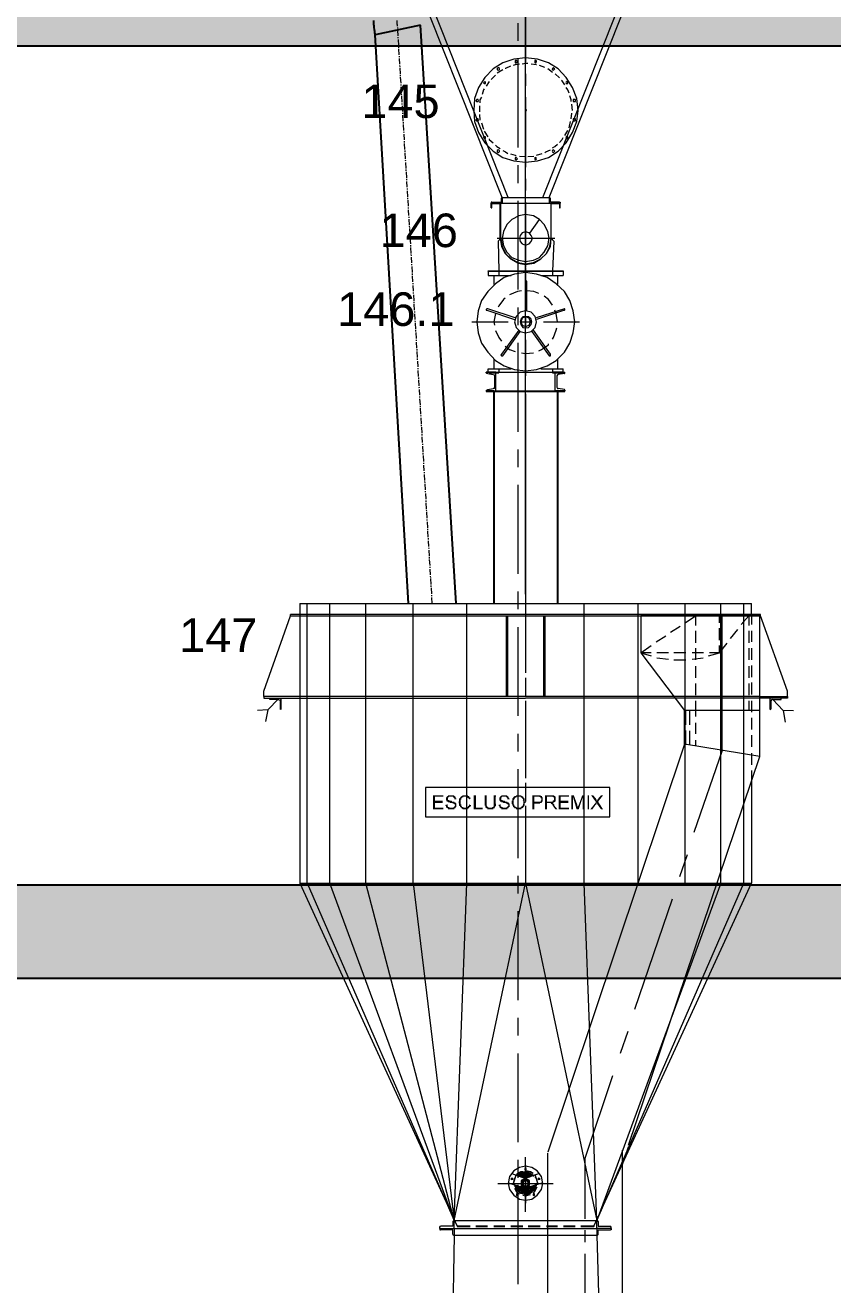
# Model space of a CAD drawing. Header units: millimetres. Extents: x 3220 to 226993, y 817 to 176024.
# Drawn here: x 155626 to 159955, y 80398 to 87152 of the extents above; entities that cross this region are included whole.
import ezdxf

# ---------------------------------------------------------------- set-up
doc = ezdxf.new("R2010")
doc.units = ezdxf.units.MM
doc.linetypes.add('AXES', pattern=[50.8, 31.75, -6.35, 6.35, -6.35])
doc.layers.add('Axe', color=1, linetype='AXES', lineweight=9)
doc.layers.add('Repère', color=76, linetype='Continuous')
doc.styles.get("Standard").update_dxf_attribs({"font": 'arial.ttf'})

# ---------------------------------------------------------------- blocks, each defined once
blk = doc.blocks.new('section c-d')
h = blk.add_hatch()
h.set_pattern_fill('AR-CONC', color=256, scale=3)
h.set_pattern_definition([(50, (0, 2000), (546.554, -47.817), [57.15, -628.65]), (355, (0, 2000), (-105.73, 573.17), [45.72, -502.922]), (100.4514, (45.55, 1996), (440.824, 525.353), [48.57, -534.271]), (46.1842, (0, 2152.4), (813.237, -126.127), [85.725, -942.975]), (96.6356, (67.8, 2141.9), (712.212, 742.278), [72.855, -801.407]), (351.184, (0, 2152.4), (712.212, 742.278), [68.58, -754.38]), (21, (76.2, 2114.3), (454.843, -306.7956), [57.15, -628.65]), (326, (76.2, 2114.3), (185.406, 552.564), [45.72, -502.92]), (71.4514, (114.1, 2088.73), (640.249, 245.768), [48.57, -534.27]), (37.5, (0, 2000), (9.2658, 253.6651), [0, -496.824, 0, -510.54, 0, -504.825]), (7.5, (0, 2000), (200.459, 300.5417), [0, -291.084, 0, -485.394, 0, -192.405]), (327.5, (-169.93, 2000), (406.7718, -17.1862), [0, -190.5, 0, -594.36, 0, -788.67]), (317.5, (-246.13, 2000), (444.3875, 76.2795), [0, -247.65, 0, -394.716, 0, -560.07])])
h.paths.add_polyline_path([(0, 9500), (-250, 9500), (-250, 5000), (0, 5000)])
h.paths.add_polyline_path([(250, 9500), (0, 9500), (0, 5000), (250, 5000)])
h.paths.add_polyline_path([(0, 10000), (-250, 10000), (-250, 9500), (0, 9500)])
h.paths.add_polyline_path([(3000, 10000), (0, 10000), (0, 9500), (250, 9500), (3000, 9500)])
h.paths.add_polyline_path([(6000, 10000), (3000, 10000), (3000, 9500), (6000, 9500)])
h.paths.add_polyline_path([(9000, 10000), (6000, 10000), (6000, 9500), (9000, 9500)])
h.paths.add_polyline_path([(12000, 10000), (9000, 10000), (9000, 9500), (12000, 9500)])
h.paths.add_polyline_path([(15000, 10000), (12000, 10000), (12000, 9500), (15000, 9500)])
h.paths.add_polyline_path([(24000, 10000), (15000, 10000), (15000, 9500), (15250, 9500), (17750, 9500), (24000, 9500)])
h.paths.add_polyline_path([(24000, 9500), (23750, 9500), (23750, 5000), (24000, 5000)])
h.paths.add_polyline_path([(24250, 9500), (24000, 9500), (24000, 5000), (24250, 5000)])
h.paths.add_polyline_path([(24250, 10000), (24000, 10000), (24000, 9500), (24250, 9500)])
h = blk.add_hatch()
h.set_pattern_fill('AR-CONC', color=256, scale=3)
h.set_pattern_definition([(50, (0, 1000), (546.554, -47.817), [57.15, -628.65]), (355, (0, 1000), (-105.73, 573.17), [45.72, -502.922]), (100.4514, (45.55, 996), (440.824, 525.353), [48.57, -534.271]), (46.1842, (0, 1152.4), (813.237, -126.127), [85.725, -942.975]), (96.6356, (67.8, 1141.9), (712.212, 742.278), [72.855, -801.407]), (351.184, (0, 1152.4), (712.212, 742.278), [68.58, -754.38]), (21, (76.2, 1114.3), (454.843, -306.796), [57.15, -628.65]), (326, (76.2, 1114.3), (185.406, 552.564), [45.72, -502.92]), (71.4514, (114.1, 1088.73), (640.249, 245.768), [48.57, -534.27]), (37.5, (0, 1000), (9.2658, 253.6651), [0, -496.824, 0, -510.54, 0, -504.825]), (7.5, (0, 1000), (200.459, 300.5417), [0, -291.084, 0, -485.394, 0, -192.405]), (327.5, (-169.93, 1000), (406.7718, -17.1862), [0, -190.5, 0, -594.36, 0, -788.67]), (317.5, (-246.13, 1000), (444.3875, 76.2795), [0, -247.65, 0, -394.716, 0, -560.07])])
h.paths.add_polyline_path([(0, 4500), (-250, 4500), (-250, 0), (0, 0)])
h.paths.add_polyline_path([(250, 4500), (0, 4500), (0, 0), (250, 0)])
h.paths.add_polyline_path([(0, 5000), (-250, 5000), (-250, 4500), (0, 4500)])
h.paths.add_polyline_path([(3000, 5000), (0, 5000), (0, 4500), (250, 4500), (3000, 4500)])
h.paths.add_polyline_path([(6000, 5000), (3000, 5000), (3000, 4500), (3250, 4500), (6000, 4500)])
h.paths.add_polyline_path([(9000, 5000), (6000, 5000), (6000, 4500), (6250, 4500), (9000, 4500)])
h.paths.add_polyline_path([(12000, 5000), (9000, 5000), (9000, 4500), (9250, 4500), (12000, 4500)])
h.paths.add_polyline_path([(15000, 5000), (12000, 5000), (12000, 4500), (12250, 4500), (15000, 4500)])
h.paths.add_polyline_path([(24000, 5000), (23750, 5000), (23750, 4500), (24000, 4500)])
h.paths.add_polyline_path([(24250, 5000), (24000, 5000), (24000, 4500), (24250, 4500)])
h.paths.add_polyline_path([(24250, 4500), (24000, 4500), (24000, 0), (24250, 0)])
h.paths.add_polyline_path([(24000, 4500), (23750, 4500), (23750, 0), (24000, 0)])
h.paths.add_polyline_path([(17750, 4500), (17750, 5000), (15000, 5000), (15000, 4500)])
for points in [[(250, 5000), (250, 9500), (23750, 9500), (23750, 4000)], [(-250, 0), (-250, 5000), (17750, 5000)], [(250, 0), (250, 4500), (17750, 4500)]]:
    blk.add_lwpolyline(points)
at = {"layer": 'Axe', "ltscale": 15}
blk.add_line((9000, -4000), (9000, 33323.9), dxfattribs=at)
blk = doc.blocks.new('ligne broyage L 2')
at = {"true_color": 0x000001}
for points in [[(-441.2, 5217.8), (-496.2, 5217.8), (-496.2, 5144), (-441.2, 5144), (-441.2, 5151.3), (-486.1, 5151.3), (-486.1, 5177.3), (-444.1, 5177.3), (-444.1, 5188.9), (-486.1, 5188.9), (-486.1, 5210.6), (-441.2, 5210.6)], [(-400.7, 5217.8), (-415.2, 5217.8), (-415.2, 5214.9), (-418.1, 5214.9), (-422.4, 5210.6), (-422.4, 5207.7), (-426.7, 5207.7), (-426.7, 5203.3), (-426.7, 5200.5), (-426.7, 5196.1), (-426.7, 5193.2), (-426.7, 5191.8), (-422.4, 5188.9), (-422.4, 5184.5), (-415.2, 5184.5), (-415.2, 5181.6), (-407.9, 5181.6), (-403.6, 5177.3), (-393.5, 5177.3), (-389.1, 5174.4), (-384.8, 5174.4), (-381.9, 5170.1), (-377.6, 5167.2), (-377.6, 5162.8), (-379, 5162.8), (-381.9, 5160), (-381.9, 5155.6), (-384.8, 5155.6), (-389.1, 5151.3), (-396.4, 5151.3), (-374.7, 5151.3), (-374.7, 5155.6), (-370.3, 5155.6), (-370.3, 5160), (-370.3, 5162.8), (-370.3, 5167.2), (-370.3, 5174.4), (-370.3, 5173), (-374.7, 5177.3), (-377.6, 5181.6), (-381.9, 5181.6), (-381.9, 5184.5), (-393.5, 5184.5), (-396.4, 5188.9), (-407.9, 5188.9), (-407.9, 5193.2), (-415.2, 5193.2), (-415.2, 5196.1), (-415.2, 5200.5), (-415.2, 5203.3), (-415.2, 5207.7), (-410.8, 5207.7), (-410.8, 5210.6), (-377.6, 5210.6), (-381.9, 5214.9), (-384.8, 5217.8), (-396.4, 5217.8)], [(-377.6, 5210.6), (-400.7, 5210.6), (-389.1, 5210.6), (-389.1, 5207.7), (-384.8, 5207.7), (-384.8, 5203.3), (-381.9, 5203.3), (-381.9, 5200.5), (-381.9, 5196.1), (-370.3, 5196.1), (-370.3, 5200.5), (-374.7, 5203.3), (-374.7, 5207.7), (-374.7, 5210.6)], [(-322.6, 5217.8), (-337.1, 5217.8), (-341.4, 5214.9), (-344.3, 5214.9), (-344.3, 5210.6), (-348.6, 5210.6), (-348.6, 5207.7), (-351.5, 5207.7), (-351.5, 5203.3), (-353, 5203.3), (-355.9, 5200.5), (-355.9, 5196.1), (-355.9, 5193.2), (-355.9, 5188.9), (-358.8, 5184.5), (-358.8, 5181.6), (-358.8, 5177.3), (-360.2, 5177.3), (-355.9, 5174.4), (-355.9, 5170.1), (-355.9, 5167.2), (-355.9, 5162.8), (-351.5, 5160), (-351.5, 5155.6), (-348.6, 5155.6), (-348.6, 5151.3), (-322.6, 5151.3), (-334.2, 5151.3), (-334.2, 5155.6), (-341.4, 5155.6), (-341.4, 5160), (-341.4, 5158.5), (-344.3, 5162.8), (-344.3, 5167.2), (-344.3, 5170.1), (-348.6, 5170.1), (-348.6, 5174.4), (-348.6, 5181.6), (-348.6, 5184.5), (-348.6, 5188.9), (-348.6, 5193.2), (-344.3, 5196.1), (-344.3, 5200.5), (-345.7, 5199), (-341.4, 5203.3), (-337.1, 5207.7), (-334.2, 5207.7), (-334.2, 5210.6), (-300.9, 5210.6), (-303.8, 5214.9), (-308.1, 5214.9), (-308.1, 5217.8)], [(-300.9, 5210.6), (-322.6, 5210.6), (-315.4, 5210.6), (-311, 5207.7), (-312.5, 5206.2), (-308.1, 5203.3), (-303.8, 5200.5), (-303.8, 5196.1), (-292.2, 5200.5), (-296.5, 5200.5), (-296.5, 5203.3), (-296.5, 5207.7), (-300.9, 5207.7)], [(-266.2, 5217.8), (-277.7, 5217.8), (-277.7, 5144), (-230, 5144), (-230, 5151.3), (-266.2, 5151.3)], [(-208.3, 5217.8), (-218.4, 5217.8), (-218.4, 5174.4), (-218.4, 5167.2), (-218.4, 5162.8), (-215.5, 5162.8), (-215.5, 5160), (-215.5, 5155.6), (-215.5, 5151.3), (-189.5, 5151.3), (-199.6, 5151.3), (-199.6, 5155.6), (-204, 5155.6), (-204, 5160), (-204, 5158.5), (-208.3, 5162.8), (-208.3, 5167.2), (-208.3, 5174.4), (-208.3, 5173)], [(-159.1, 5217.8), (-170.7, 5217.8), (-170.7, 5174.4), (-170.7, 5170.1), (-170.7, 5162.8), (-170.7, 5160), (-173.6, 5160), (-173.6, 5155.6), (-177.9, 5155.6), (-182.3, 5151.3), (-211.2, 5151.3), (-208.3, 5148.4), (-204, 5148.4), (-204, 5144), (-173.6, 5144), (-173.6, 5148.4), (-166.4, 5148.4), (-166.4, 5151.3), (-167.8, 5151.3), (-163.5, 5155.6), (-163.5, 5160), (-159.1, 5160), (-159.1, 5162.8), (-159.1, 5170.1), (-159.1, 5174.4), (-160.6, 5173)], [(-115.7, 5217.8), (-130.2, 5217.8), (-130.2, 5214.9), (-133.1, 5214.9), (-137.4, 5210.6), (-137.4, 5207.7), (-140.3, 5207.7), (-140.3, 5203.3), (-140.3, 5200.5), (-140.3, 5196.1), (-140.3, 5193.2), (-141.8, 5191.8), (-137.4, 5188.9), (-137.4, 5184.5), (-130.2, 5184.5), (-130.2, 5181.6), (-123, 5181.6), (-118.6, 5177.3), (-107, 5177.3), (-104.2, 5174.4), (-99.8, 5174.4), (-96.9, 5170.1), (-92.6, 5167.2), (-92.6, 5162.8), (-96.9, 5160), (-96.9, 5155.6), (-99.8, 5155.6), (-104.2, 5151.3), (-111.4, 5151.3), (-89.7, 5151.3), (-89.7, 5155.6), (-85.3, 5155.6), (-85.3, 5160), (-85.3, 5162.8), (-85.3, 5167.2), (-85.3, 5174.4), (-85.3, 5173), (-89.7, 5177.3), (-92.6, 5181.6), (-96.9, 5181.6), (-96.9, 5184.5), (-107, 5184.5), (-111.4, 5188.9), (-123, 5188.9), (-123, 5193.2), (-130.2, 5193.2), (-130.2, 5196.1), (-130.2, 5200.5), (-130.2, 5203.3), (-130.2, 5207.7), (-125.9, 5207.7), (-125.9, 5210.6), (-92.6, 5210.6), (-96.9, 5214.9), (-99.8, 5217.8), (-111.4, 5217.8)], [(-92.6, 5210.6), (-115.7, 5210.6), (-104.2, 5210.6), (-104.2, 5207.7), (-99.8, 5207.7), (-99.8, 5203.3), (-96.9, 5203.3), (-96.9, 5200.5), (-96.9, 5196.1), (-85.3, 5196.1), (-85.3, 5200.5), (-89.7, 5203.3), (-89.7, 5207.7), (-89.7, 5210.6)], [(-59.3, 5210.6), (-63.6, 5210.6), (-63.6, 5207.7), (-66.5, 5207.7), (-66.5, 5203.3), (-68, 5203.3), (-70.9, 5200.5), (-70.9, 5196.1), (-70.9, 5193.2), (-70.9, 5188.9), (-73.8, 5188.9), (-73.8, 5181.6), (-73.8, 5174.4), (-75.2, 5173), (-70.9, 5170.1), (-70.9, 5167.2), (-70.9, 5162.8), (-66.5, 5162.8), (-66.5, 5160), (-66.5, 5155.6), (-63.6, 5155.6), (-63.6, 5151.3), (-59.3, 5151.3), (-59.3, 5148.4), (-52.1, 5148.4), (-52.1, 5144), (-23.1, 5144), (-23.1, 5148.4), (-18.8, 5148.4), (-14.5, 5151.3), (-47.7, 5151.3), (-47.7, 5155.6), (-52.1, 5155.6), (-56.4, 5160), (-56.4, 5158.5), (-59.3, 5162.8), (-59.3, 5167.2), (-59.3, 5165.7), (-63.6, 5170.1), (-63.6, 5174.4), (-63.6, 5181.6), (-63.6, 5188.9), (-63.6, 5193.2), (-63.6, 5191.8), (-59.3, 5196.1), (-59.3, 5200.5), (-59.3, 5199), (-56.4, 5203.3), (-52.1, 5207.7), (-47.7, 5207.7), (-47.7, 5210.6), (-37.6, 5210.6)], [(-37.6, 5217.8), (-52.1, 5217.8), (-52.1, 5214.9), (-59.3, 5214.9), (-59.3, 5210.6), (-26, 5210.6), (-26, 5207.7), (-23.1, 5207.7), (-18.8, 5203.3), (-18.8, 5200.5), (-14.5, 5200.5), (-14.5, 5196.1), (-14.5, 5193.2), (-15.9, 5191.8), (-11.6, 5188.9), (-11.6, 5184.5), (-11.6, 5181.6), (-11.6, 5174.4), (-11.6, 5173), (-14.5, 5170.1), (-14.5, 5167.2), (-14.5, 5162.8), (-18.8, 5162.8), (-18.8, 5160), (-23.1, 5160), (-23.1, 5155.6), (-26, 5155.6), (-26, 5151.3), (-37.6, 5151.3), (-11.6, 5151.3), (-11.6, 5155.6), (-7.2, 5160), (-7.2, 5162.8), (-4.3, 5162.8), (-4.3, 5167.2), (-4.3, 5170.1), (-4.3, 5174.4), (-4.3, 5177.3), (0, 5177.3), (0, 5184.5), (-4.3, 5184.5), (-4.3, 5188.9), (-4.3, 5193.2), (-4.3, 5196.1), (-4.3, 5200.5), (-7.2, 5200.5), (-7.2, 5203.3), (-8.7, 5203.3), (-11.6, 5207.7), (-11.6, 5210.6), (-14.5, 5210.6), (-18.8, 5214.9), (-23.1, 5214.9), (-23.1, 5217.8), (-33.3, 5217.8)], [(66.5, 5217.8), (36.2, 5217.8), (36.2, 5144), (47.7, 5144), (47.7, 5174.4), (78.1, 5174.4), (78.1, 5177.3), (85.3, 5177.3), (88.2, 5181.6), (47.7, 5184.5), (47.7, 5210.6), (88.2, 5210.6), (88.2, 5214.9), (81, 5214.9), (81, 5217.8)], [(88.2, 5210.6), (66.5, 5210.6), (73.8, 5210.6), (78.1, 5207.7), (81, 5207.7), (81, 5203.3), (85.3, 5200.5), (85.3, 5196.1), (85.3, 5193.2), (83.9, 5191.8), (81, 5188.9), (81, 5184.5), (47.7, 5184.5), (88.2, 5181.6), (88.2, 5184.5), (92.6, 5184.5), (92.6, 5188.9), (92.6, 5193.2), (92.6, 5196.1), (92.6, 5200.5), (92.6, 5203.3), (92.6, 5207.7), (92.6, 5206.2)], [(137.4, 5217.8), (104.2, 5217.8), (104.2, 5144), (114.3, 5144), (114.3, 5177.3), (147.6, 5177.3), (151.9, 5181.6), (154.8, 5181.6), (159.1, 5184.5), (114.3, 5184.5), (114.3, 5210.6), (159.1, 5210.6), (159.1, 5214.9), (154.8, 5214.9), (151.9, 5217.8), (140.3, 5217.8)], [(159.1, 5210.6), (137.4, 5210.6), (144.7, 5210.6), (147.6, 5207.7), (151.9, 5207.7), (151.9, 5203.3), (151.9, 5200.5), (151.9, 5196.1), (151.9, 5193.2), (150.4, 5191.8), (147.6, 5188.9), (144.7, 5188.9), (144.7, 5184.5), (114.3, 5184.5), (159.1, 5184.5), (162, 5188.9), (162, 5193.2), (162, 5200.5), (162, 5203.3), (162, 5207.7), (162, 5206.2)], [(232.9, 5217.8), (177.9, 5217.8), (177.9, 5144), (232.9, 5144), (232.9, 5151.3), (188.1, 5151.3), (188.1, 5177.3), (230, 5177.3), (230, 5188.9), (188.1, 5188.9), (188.1, 5210.6), (232.9, 5210.6)], [(258.9, 5217.8), (244.5, 5217.8), (244.5, 5144), (254.6, 5144), (254.6, 5207.7)], [(258.9, 5217.8), (254.6, 5207.7), (273.4, 5144), (280.6, 5155.6), (280.6, 5160), (277.7, 5160), (277.7, 5162.8), (277.7, 5167.2)], [(313.9, 5217.8), (303.8, 5217.8), (285, 5167.2), (285, 5162.8), (280.6, 5162.8), (280.6, 5160), (280.6, 5155.6), (273.4, 5144), (285, 5144), (306.7, 5207.7)], [(313.9, 5217.8), (306.7, 5207.7), (306.7, 5144), (313.9, 5144)], [(332.7, 5144), (339.9, 5144), (339.9, 5217.8), (332.7, 5217.8)], [(363.1, 5217.8), (351.5, 5217.8), (377.6, 5181.6), (381.9, 5174.4), (384.8, 5174.4), (384.8, 5170.1), (403.6, 5144), (415.2, 5144), (389.1, 5184.5), (381.9, 5188.9), (381.9, 5193.2), (381.9, 5196.1), (377.6, 5196.1), (377.6, 5200.5)], [(415.2, 5217.8), (403.6, 5217.8), (389.1, 5200.5), (389.1, 5196.1), (384.8, 5196.1), (384.8, 5193.2), (384.8, 5191.8), (381.9, 5188.9), (389.1, 5184.5)], [(-418.1, 5170.1), (-429.6, 5167.2), (-429.6, 5162.8), (-426.7, 5160), (-426.7, 5155.6), (-422.4, 5151.3), (-418.1, 5148.4), (-415.2, 5148.4), (-415.2, 5144), (-381.9, 5144), (-381.9, 5148.4), (-377.6, 5148.4), (-374.7, 5151.3), (-407.9, 5151.3), (-407.9, 5155.6), (-415.2, 5155.6), (-415.2, 5160), (-418.1, 5160), (-418.1, 5162.8), (-418.1, 5167.2)], [(-303.8, 5170.1), (-303.8, 5167.2), (-303.8, 5162.8), (-308.1, 5160), (-308.1, 5158.5), (-311, 5155.6), (-315.4, 5155.6), (-315.4, 5151.3), (-344.3, 5151.3), (-344.3, 5148.4), (-341.4, 5148.4), (-337.1, 5144), (-311, 5144), (-308.1, 5148.4), (-303.8, 5148.4), (-303.8, 5151.3), (-300.9, 5151.3), (-300.9, 5155.6), (-296.5, 5155.6), (-296.5, 5160), (-296.5, 5158.5), (-292.2, 5162.8), (-292.2, 5167.2), (-293.7, 5165.7)], [(-133.1, 5170.1), (-144.7, 5167.2), (-144.7, 5162.8), (-140.3, 5160), (-140.3, 5155.6), (-141.8, 5155.6), (-137.4, 5151.3), (-133.1, 5148.4), (-130.2, 5148.4), (-130.2, 5144), (-96.9, 5144), (-96.9, 5148.4), (-92.6, 5148.4), (-89.7, 5151.3), (-123, 5151.3), (-123, 5155.6), (-130.2, 5155.6), (-130.2, 5160), (-133.1, 5160), (-133.1, 5162.8), (-133.1, 5167.2)], [(144.7, 5177.3), (125.9, 5177.3), (133.1, 5177.3), (137.4, 5174.4), (136, 5173), (140.3, 5170.1), (144.7, 5167.2), (144.7, 5162.8), (143.2, 5162.8), (147.6, 5160), (159.1, 5144), (170.7, 5144), (154.8, 5162.8), (154.8, 5167.2), (154.8, 5170.1), (151.9, 5170.1), (151.9, 5174.4), (147.6, 5174.4), (147.6, 5177.3)], [(377.6, 5181.6), (347.2, 5144), (358.8, 5144), (377.6, 5170.1), (381.9, 5170.1), (381.9, 5174.4), (380.5, 5173)]]:
    blk.add_hatch(color=1, dxfattribs=at).paths.add_polyline_path(points)
at = {"color": 4}
for p, q in [((-169.2, 7383.1), (-169.2, 6247.8)), ((170.7, 7383.1), (170.7, 6247.8))]:
    blk.add_line(p, q, dxfattribs=at)
at = {"color": 1, "linetype": 'Continuous', "lineweight": 5, "true_color": 0x000001}
for points in [[(0, 6297.8), (0, 10028.7), (0, 10028.7)], [(0, 9524.1), (0, 9149.4)], [(0, 9087.2), (0, 9023.6)], [(0, 8961.4), (0, 8586.7)], [(0, 8524.5), (0, 8460.8)], [(-125.9, 8424.7), (125.9, 8424.7), (125.9, 8424.7)], [(0, 8398.6), (0, 8050), (0, 8050)], [(-151.9, 8206.2), (156.2, 8206.2), (156.2, 8206.2)], [(0, 7516.2), (0, 8080.4), (0, 8080.4)], [(-143.2, 8028.3), (-143.2, 8031.2), (-143.2, 8031.2)], [(144.7, 8028.3), (144.7, 8031.2), (144.7, 8031.2)], [(-195.3, 7487.3), (-195.3, 7483), (-143.2, 7483)], [(-195.3, 7487.3), (144.7, 7487.3), (144.7, 7487.3)], [(-143.2, 7487.3), (-143.2, 7483), (-143.2, 7483)], [(0, 7370.7), (0, 6192.8), (0, 6192.8)], [(1054.6, 5459.4), (1054.6, 6181.2), (1054.6, 6181.2)], [(1054.6, 5459.4), (902.7, 5018.2)], [(866.5, 4899.6), (826, 4780.9)], [(785.5, 4662.3), (584.4, 4070.7)], [(548.3, 3952.1), (507.7, 3833.4)], [(465.8, 3714.8), (318.2, 3270.7), (318.2, 3270.7)], [(318.2, 3270.7), (318.2, 2948.1)], [(318.2, 2885.9), (318.2, 2822.3)], [(318.2, 2760.1), (318.2, 2437.5), (318.2, 2437.5)]]:
    blk.add_lwpolyline(points, dxfattribs=at)
at = {"color": 7, "linetype": 'Continuous', "lineweight": 20, "true_color": 0x000007}
for points in [[(-125.9, 8424.7), (-669.8, 9794.6), (-669.8, 9794.6)], [(125.9, 8424.7), (671.2, 9794.6), (671.2, 9794.6)]]:
    blk.add_lwpolyline(points, dxfattribs=at)
at = {"color": 7, "linetype": 'Continuous', "lineweight": 5, "true_color": 0x000007}
for points in [[(-92.6, 8424.7), (-636.5, 9794.6)], [(92.6, 8424.7), (637.9, 9794.6)], [(-81, 9127.7), (-107, 9116.1), (-109.9, 9116.1)], [(-33.3, 9139.3), (-55, 9134.9), (-66.5, 9132.1)], [(11.6, 9142.2), (0, 9142.2), (-17.4, 9139.3)], [(59.3, 9134.9), (56.4, 9134.9), (30.4, 9139.3)], [(104.2, 9120.5), (75.2, 9132.1)], [(-162, 9080), (-185.2, 9056.8)], [(-121.5, 9108.9), (-151.9, 9090.1)], [(144.7, 9094.4), (118.6, 9113.2)], [(182.3, 9065.5), (159.1, 9087.2)], [(211.2, 9027.9), (196.7, 9049.6), (192.4, 9053.9)], [(-221.3, 9006.2), (-225.7, 9001.9), (-232.9, 8975.8)], [(-195.3, 9046.7), (-211.2, 9020.7)], [(234.3, 8983.1), (227.1, 9001.9), (218.4, 9013.4)], [(-247.4, 8916.5), (-247.4, 8883.2), (-247.4, 8883.2)], [(-235.8, 8961.4), (-244.5, 8946.9), (-244.5, 8931)], [(244.5, 8938.2), (244.5, 8946.9), (237.2, 8968.6)], [(251.7, 8890.5), (248.8, 8923.7), (248.8, 8923.7)], [(-247.4, 8868.8), (-244.5, 8838.4)], [(244.5, 8845.6), (248.8, 8876)], [(-235.8, 8823.9), (-225.7, 8790.7)], [(211.2, 8757.4), (227.1, 8783.4), (227.1, 8783.4)], [(234.3, 8797.9), (241.6, 8831.2)], [(-221.3, 8779.1), (-202.5, 8750.2)], [(-195.3, 8738.6), (-195.3, 8735.7), (-173.6, 8716.9)], [(182.3, 8719.8), (196.7, 8735.7), (201.1, 8745.8)], [(-162, 8705.3), (-154.8, 8698.1), (-136, 8686.5)], [(-121.5, 8676.4), (-107, 8669.1), (-95.5, 8660.5)], [(-81, 8657.6), (-55, 8650.3), (-50.6, 8646)], [(-33.3, 8646), (-2.9, 8643.1)], [(11.6, 8643.1), (44.8, 8646)], [(59.3, 8650.3), (89.7, 8660.5)], [(104.2, 8664.8), (108.5, 8669.1), (134.5, 8679.3)], [(144.7, 8690.8), (156.2, 8698.1), (170.7, 8709.7)], [(23.1, 8232.3), (75.2, 8306.1), (75.2, 8306.1)], [(0, 8047.1), (0, 7850.4)], [(-199.6, 8028.3), (-199.6, 8031.2), (201.1, 8031.2)], [(-143.2, 8031.2), (-143.2, 8028.3)], [(7.2, 7817.1), (7.2, 7976.2), (4.3, 7976.2), (0, 7979.1), (-2.9, 7976.2)], [(-2.9, 7976.2), (-2.9, 7817.1), (-2.9, 7817.1)], [(144.7, 8031.2), (144.7, 8028.3)], [(201.1, 8031.2), (201.1, 8028.3), (201.1, 8028.3)], [(-21.7, 7924.2), (-43.4, 7919.8), (-85.3, 7902.5)], [(70.9, 7909.7), (44.8, 7919.8), (7.2, 7924.2)], [(-109.9, 7883.7), (-118.6, 7876.4), (-143.2, 7843.1), (-147.6, 7835.9)], [(144.7, 7846), (123, 7876.4), (99.8, 7895.2)], [(-55, 7779.5), (-202.5, 7827.2), (-206.9, 7827.2), (-211.2, 7824.3), (-211.2, 7820), (-206.9, 7820)], [(-206.9, 7820), (-59.3, 7769.4), (-59.3, 7769.4)], [(-162, 7805.5), (-162, 7802.6), (-169.2, 7757.8), (-166.4, 7739)], [(0, 7786.7), (0, 7724.5)], [(208.3, 7827.2), (56.4, 7779.5)], [(208.3, 7820), (59.3, 7769.4)], [(170.7, 7757.8), (163.5, 7802.6), (156.2, 7820)], [(208.3, 7820), (211.2, 7820), (211.2, 7827.2), (208.3, 7827.2)], [(-287.9, 7757.8), (-92.6, 7757.8)], [(-162, 7710.1), (-143.2, 7672.5), (-128.7, 7653.6)], [(-36.2, 7713), (-128.7, 7584.2), (-133.1, 7579.9), (-128.7, 7575.5), (-121.5, 7575.5)], [(-121.5, 7575.5), (-28.9, 7705.7), (-28.9, 7705.7)], [(-28.9, 7757.8), (33.3, 7757.8)], [(33.3, 7705.7), (125.9, 7575.5), (134.5, 7575.5), (134.5, 7584.2)], [(134.5, 7584.2), (42, 7713), (42, 7713)], [(96.9, 7757.8), (289.3, 7757.8), (289.3, 7757.8)], [(144.7, 7665.2), (149, 7672.5), (163.5, 7713), (167.8, 7724.5)], [(170.7, 7757.8), (170.7, 7760.7)], [(0, 7660.9), (0, 7468.5), (0, 7468.5)], [(70.9, 7601.6), (85.3, 7608.8), (123, 7634.8), (123, 7639.2)], [(-109.9, 7627.6), (-85.3, 7608.8), (-55, 7598.7)], [(-21.7, 7591.4), (0, 7587.1), (42, 7591.4)], [(-211.2, 7387.5), (-159.1, 7387.5), (-159.1, 7487.3)], [(-202.5, 7480.1), (-206.9, 7480.1), (-211.2, 7483), (-211.2, 7487.3)], [(-159.1, 7487.3), (-211.2, 7487.3), (-211.2, 7487.3)], [(-202.5, 7480.1), (-173.6, 7475.7), (-166.4, 7472.8), (-166.4, 7468.5)], [(-166.4, 7468.5), (-166.4, 7406.3)], [(211.2, 7387.5), (159.1, 7387.5), (159.1, 7487.3)], [(159.1, 7487.3), (211.2, 7487.3)], [(208.3, 7480.1), (175, 7475.7), (170.7, 7472.8), (167.8, 7468.5)], [(167.8, 7468.5), (167.8, 7406.3), (167.8, 7406.3)], [(208.3, 7480.1), (211.2, 7480.1), (211.2, 7487.3)], [(-211.2, 7390.4), (-206.9, 7390.4), (-202.5, 7394.7)], [(-211.2, 7390.4), (-211.2, 7387.5)], [(-202.5, 7394.7), (-173.6, 7399)], [(-166.4, 7406.3), (-166.4, 7399), (-173.6, 7399)], [(-169.2, 7383.1), (173.6, 7383.1)], [(-159.1, 7387.5), (162, 7387.5)], [(167.8, 7406.3), (170.7, 7399), (175, 7399)], [(208.3, 7394.7), (175, 7399)], [(211.2, 7390.4), (208.3, 7394.7), (208.3, 7394.7)], [(211.2, 7390.4), (211.2, 7387.5)], [(-1210.8, 6247.8), (1210.8, 6247.8)], [(-1210.8, 6247.8), (-1210.8, 4747.7)], [(-1170.3, 4747.7), (-1170.3, 6247.8)], [(-1048.8, 4747.7), (-1048.8, 6247.8)], [(-856.4, 4747.7), (-856.4, 6247.8)], [(-603.2, 4747.7), (-603.2, 6247.8)], [(-315.4, 4747.7), (-315.4, 6247.8)], [(313.9, 4747.7), (313.9, 6247.8)], [(603.2, 4747.7), (603.2, 6247.8)], [(854.9, 6188.5), (854.9, 6247.8)], [(854.9, 4747.7), (854.9, 6247.8)], [(1047.3, 6188.5), (1047.3, 6247.8)], [(1047.3, 4747.7), (1047.3, 6247.8)], [(1170.3, 6188.5), (1170.3, 6247.8)], [(1170.3, 4747.7), (1170.3, 6247.8)], [(-1403.2, 5748.7), (-1403.2, 5777.6), (-1260, 6181.2)], [(1258.5, 6188.5), (-1260, 6188.5)], [(-1260, 6181.2), (1258.5, 6181.2), (1258.5, 6188.5)], [(-104.2, 6181.2), (-104.2, 5748.7)], [(-96.9, 6181.2), (-96.9, 5748.7)], [(95.5, 6181.2), (95.5, 5748.7)], [(104.2, 6181.2), (104.2, 5748.7)], [(1255.6, 6181.2), (617.7, 6181.2), (617.7, 5981.6)], [(854.9, 6143.6), (911.3, 6181.2), (911.3, 6181.2)], [(911.3, 6181.2), (911.3, 6129.2)], [(1040.1, 6143.6), (1040.1, 6181.2), (1040.1, 6181.2)], [(1155.8, 6133.5), (1196.3, 6181.2), (1196.3, 6181.2)], [(1196.3, 6181.2), (1196.3, 6129.2)], [(1255.6, 5426.1), (1255.6, 6181.2), (1255.6, 6181.2)], [(1403.2, 5748.7), (1403.2, 5777.6), (1258.5, 6181.2)], [(776.8, 6093), (828.9, 6126.3)], [(911.3, 6100.2), (911.3, 6036.6)], [(1040.1, 6051), (1040.1, 6114.7)], [(1099.4, 6059.7), (1137, 6107.5)], [(1196.3, 6100.2), (1196.3, 6036.6)], [(617.7, 5981.6), (674.1, 6022.1)], [(700.1, 6040.9), (752.2, 6074.2)], [(1040.1, 5981.6), (1080.6, 6033.7)], [(1040.1, 5981.6), (1040.1, 6022.1)], [(674.1, 5981.6), (617.7, 5981.6), (852, 5673.5)], [(617.7, 5981.6), (674.1, 5967.1)], [(766.7, 5981.6), (703, 5981.6)], [(703, 5955.6), (766.7, 5948.3)], [(859.3, 5981.6), (795.6, 5981.6)], [(795.6, 5944), (859.3, 5944)], [(954.7, 5981.6), (892.5, 5981.6)], [(892.5, 5948.3), (951.8, 5955.6)], [(911.3, 6007.6), (911.3, 5944)], [(980.8, 5967.1), (1040.1, 5981.6), (1040.1, 5981.6)], [(1040.1, 5981.6), (985.1, 5981.6)], [(1196.3, 6007.6), (1196.3, 5944)], [(911.3, 5910.7), (911.3, 5848.5)], [(1196.3, 5910.7), (1196.3, 5848.5)], [(911.3, 5818.1), (911.3, 5755.9)], [(1196.3, 5818.1), (1196.3, 5755.9)], [(0, 5748.7), (-1403.2, 5748.7), (-1403.2, 5740)], [(1255.6, 5748.7), (0, 5748.7)], [(1255.6, 5748.7), (1403.2, 5748.7), (1403.2, 5740)], [(-1403.2, 5740), (0, 5740), (0, 5740)], [(-1326.5, 5732.8), (-1369.9, 5732.8), (-1369.9, 5740), (-1310.6, 5740)], [(-1326.5, 5732.8), (-1319.3, 5729.9), (-1314.9, 5725.6), (-1314.9, 5680.7)], [(-1310.6, 5677.8), (-1314.9, 5680.7), (-1314.9, 5680.7)], [(-1310.6, 5677.8), (-1310.6, 5740), (-1310.6, 5740)], [(1255.6, 5740), (0, 5740)], [(911.3, 5725.6), (911.3, 5673.5), (911.3, 5673.5)], [(1196.3, 5725.6), (1196.3, 5673.5), (1196.3, 5673.5)], [(1403.2, 5740), (1255.6, 5740)], [(1325.1, 5732.8), (1369.9, 5732.8), (1369.9, 5740), (1310.6, 5740)], [(1310.6, 5677.8), (1310.6, 5740), (1310.6, 5740)], [(1310.6, 5677.8), (1314.9, 5680.7), (1314.9, 5680.7)], [(1325.1, 5732.8), (1317.8, 5729.9), (1314.9, 5725.6), (1314.9, 5680.7)], [(1255.6, 5673.5), (852, 5673.5)], [(852, 5492.7), (852, 5673.5)], [(859.3, 5596.8), (859.3, 5673.5), (859.3, 5673.5)], [(881, 5596.8), (881, 5673.5), (881, 5673.5)], [(911.3, 5673.5), (911.3, 5640.2)], [(911.3, 5606.9), (911.3, 5547.6)], [(859.3, 5488.3), (859.3, 5566.4), (859.3, 5566.4)], [(881, 5488.3), (881, 5563.5), (881, 5563.5)], [(852, 5492.7), (118.6, 3304), (118.6, 3304)], [(551.1, 3341.6), (1255.6, 5426.1), (852, 5492.7)], [(911.3, 5514.4), (911.3, 5481.1), (911.3, 5481.1)], [(1210.8, 5295.9), (1210.8, 4747.7)], [(1170.3, 4747.7), (1170.3, 5181.6)], [(-1210.8, 4747.7), (1210.8, 4747.7)], [(-1210.8, 4747.7), (-367.4, 2907.6)], [(-1170.3, 4747.7), (-381.9, 2938), (-1048.8, 4747.7)], [(-381.9, 2938), (-856.4, 4747.7)], [(-603.2, 4747.7), (-381.9, 2938), (-315.4, 4747.7)], [(-381.9, 2938), (0, 4747.7), (0, 4747.7)], [(0, 4747.7), (381.9, 2938), (313.9, 4747.7)], [(366, 2907.6), (1210.8, 4747.7)], [(1047.3, 4747.7), (381.9, 2938), (1170.3, 4747.7)], [(517.9, 3233.1), (551.1, 3332.9)], [(517.9, 3315.6), (517.9, 2470.8), (517.9, 2470.8)], [(0, 2985.7), (0, 3277.9), (0, 3277.9)], [(118.6, 2466.4), (118.6, 3299.6)], [(-40.5, 3181), (-11.6, 3166.6)], [(-40.5, 3178.1), (-40.5, 3181)], [(-37.6, 3173.8), (-30.4, 3189.7)], [(-33.3, 3185.4), (-11.6, 3173.8), (7.2, 3166.6)], [(-30.4, 3173.8), (-18.8, 3192.6)], [(-26, 3189.7), (-14.5, 3185.4), (14.5, 3170.9)], [(-23.1, 3170.9), (-14.5, 3189.7)], [(-18.8, 3192.6), (21.7, 3170.9), (21.7, 3170.9)], [(-18.8, 3170.9), (-14.5, 3178.1)], [(-14.5, 3189.7), (-11.6, 3196.9)], [(-14.5, 3178.1), (-4.3, 3196.9)], [(-11.6, 3196.9), (28.9, 3173.8)], [(2.9, 3196.9), (-11.6, 3170.9), (-11.6, 3166.6)], [(-7.2, 3166.6), (11.6, 3196.9)], [(0, 3196.9), (40.5, 3178.1)], [(0, 3163.7), (14.5, 3196.9)], [(7.2, 3166.6), (21.7, 3192.6)], [(18.8, 3170.9), (26, 3189.7)], [(26, 3192.6), (28.9, 3189.7)], [(26, 3173.8), (33.3, 3185.4)], [(33.3, 3173.8), (36.2, 3181)], [(40.5, 3178.1), (44.8, 3178.1)], [(-149, 3137.6), (147.6, 3137.6), (147.6, 3137.6)], [(-59.3, 3130.4), (-47.7, 3123.2), (-47.7, 3123.2)], [(-56.4, 3123.2), (-52.1, 3130.4)], [(-56.4, 3118.8), (-56.4, 3123.2), (-56.4, 3123.2)], [(18.8, 3081.2), (-56.4, 3118.8), (-56.4, 3118.8)], [(-52.1, 3107.3), (-40.5, 3126.1)], [(-52.1, 3114.5), (-47.7, 3123.2)], [(-52.1, 3111.6), (11.6, 3078.3)], [(-47.7, 3123.2), (-47.7, 3126.1)], [(26, 3085.6), (14.5, 3092.8), (-47.7, 3123.2)], [(-44.8, 3100), (-33.3, 3123.2)], [(-40.5, 3126.1), (-40.5, 3130.4)], [(-40.5, 3097.1), (-30.4, 3123.2)], [(-37.6, 3092.8), (-23.1, 3118.8)], [(-33.3, 3088.4), (-18.8, 3118.8)], [(-30.4, 3123.2), (11.6, 3100), (33.3, 3088.4)], [(-26, 3085.6), (-11.6, 3114.5)], [(-18.8, 3081.2), (-4.3, 3111.6)], [(-14.5, 3081.2), (0, 3111.6)], [(-7.2, 3078.3), (7.2, 3111.6)], [(0, 3078.3), (11.6, 3104.4), (18.8, 3118.8)], [(0, 3111.6), (11.6, 3107.3), (36.2, 3092.8)], [(7.2, 3078.3), (14.5, 3097.1), (26, 3118.8)], [(7.2, 3111.6), (11.6, 3114.5)], [(11.6, 3114.5), (44.8, 3097.1)], [(14.5, 3081.2), (18.8, 3085.6), (36.2, 3123.2)], [(18.8, 3118.8), (47.7, 3104.4)], [(21.7, 3081.2), (44.8, 3126.1)], [(26, 3118.8), (52.1, 3107.3)], [(33.3, 3088.4), (52.1, 3130.4)], [(33.3, 3123.2), (55, 3114.5)], [(44.8, 3126.1), (55, 3118.8)], [(44.8, 3100), (59.3, 3126.1)], [(52.1, 3130.4), (59.3, 3126.1)], [(-47.7, 3100), (-4.3, 3078.3)], [(-381.9, 2859.9), (-400.7, 1837.2)], [(-381.9, 2859.9), (381.9, 2859.9), (381.9, 2859.9)], [(381.9, 2859.9), (399.3, 2233.5)]]:
    blk.add_lwpolyline(points, dxfattribs=at)
at = {"color": 1, "linetype": 'Continuous', "lineweight": 5, "true_color": 0x000001}
for points in [[(282.1, 8890.5), (274.9, 8954.1), (251.7, 9013.4), (218.4, 9068.4), (175, 9113.2), (123, 9146.5), (63.6, 9165.3), (0, 9172.6), (-62.2, 9165.3), (-121.5, 9146.5), (-173.6, 9113.2), (-218.4, 9068.4), (-251.7, 9013.4), (-273.4, 8954.1), (-277.7, 8890.5), (-273.4, 8831.2), (-251.7, 8771.9), (-218.4, 8716.9), (-173.6, 8672), (-121.5, 8638.8), (-62.2, 8620), (0, 8612.7), (63.6, 8620), (123, 8638.8), (175, 8672), (218.4, 8716.9), (251.7, 8771.9), (274.9, 8831.2)], [(-140.3, 9113.2), (-140.3, 9116.1), (-147.6, 9120.5), (-151.9, 9116.1), (-151.9, 9108.9), (-147.6, 9106), (-140.3, 9108.9)], [(-43.4, 9153.8), (-47.7, 9158.1), (-55, 9158.1), (-55, 9146.5), (-47.7, 9146.5)], [(59.3, 9153.8), (56.4, 9158.1), (49.2, 9158.1), (49.2, 9146.5), (56.4, 9146.5)], [(156.2, 9113.2), (151.9, 9116.1), (149, 9120.5), (144.7, 9116.1), (141.8, 9113.2), (144.7, 9108.9), (149, 9106), (151.9, 9108.9)], [(-214.1, 9039.5), (-214.1, 9042.4), (-218.4, 9046.7), (-221.3, 9042.4), (-225.7, 9039.5), (-221.3, 9035.1), (-214.1, 9035.1)], [(227.1, 9039.5), (227.1, 9042.4), (222.8, 9046.7), (218.4, 9042.4), (215.5, 9039.5), (218.4, 9035.1), (227.1, 9035.1)], [(-251.7, 8942.6), (-254.6, 8949.8), (-261.8, 8949.8), (-266.2, 8942.6), (-261.8, 8938.2), (-254.6, 8938.2)], [(267.6, 8942.6), (267.6, 8949.8), (256, 8949.8), (256, 8938.2), (267.6, 8938.2)], [(4.3, 8890.5), (4.3, 8894.8), (0, 8894.8), (-2.9, 8890.5)], [(-251.7, 8838.4), (-254.6, 8845.6), (-261.8, 8845.6), (-266.2, 8838.4), (-261.8, 8835.5), (-254.6, 8835.5)], [(267.6, 8838.4), (267.6, 8845.6), (256, 8845.6), (256, 8835.5), (267.6, 8835.5)], [(-214.1, 8745.8), (-214.1, 8750.2), (-221.3, 8750.2), (-225.7, 8745.8), (-221.3, 8742.9), (-218.4, 8738.6), (-214.1, 8742.9)], [(227.1, 8745.8), (227.1, 8750.2), (218.4, 8750.2), (215.5, 8745.8), (218.4, 8742.9), (222.8, 8738.6), (227.1, 8742.9)], [(-140.3, 8672), (-140.3, 8676.4), (-147.6, 8679.3), (-151.9, 8676.4), (-151.9, 8669.1), (-147.6, 8664.8), (-140.3, 8669.1)], [(156.2, 8672), (151.9, 8676.4), (149, 8679.3), (144.7, 8676.4), (141.8, 8672), (144.7, 8669.1), (149, 8664.8), (151.9, 8669.1)], [(-43.4, 8631.5), (-47.7, 8635.9), (-50.6, 8638.8), (-55, 8635.9), (-55, 8627.2), (-47.7, 8627.2)], [(59.3, 8631.5), (56.4, 8635.9), (52.1, 8638.8), (49.2, 8635.9), (49.2, 8627.2), (56.4, 8627.2)], [(201.1, 7483), (201.1, 7487.3), (144.7, 7487.3), (144.7, 7483)], [(451.3, 5103.5), (451.3, 5259.8), (-536.7, 5259.8), (-536.7, 5103.5)]]:
    blk.add_lwpolyline(points, close=True, dxfattribs=at)
at = {"color": 7, "linetype": 'Continuous', "lineweight": 15, "true_color": 0x000007}
for points in [[(-128.7, 8424.7), (-125.9, 8424.7), (-125.9, 8394.3), (-185.2, 8394.3)], [(-180.8, 8398.6), (-185.2, 8398.6), (-185.2, 8394.3)], [(-185.2, 8368.3), (-185.2, 8394.3), (-133.1, 8394.3)], [(-180.8, 8398.6), (-133.1, 8398.6)], [(-180.8, 8368.3), (-180.8, 8391.4), (-136, 8391.4)], [(-136, 8206.2), (-136, 8391.4)], [(-133.1, 8398.6), (-128.7, 8401.5), (-128.7, 8401.5)], [(-133.1, 8206.2), (-133.1, 8394.3)], [(-133.1, 8394.3), (137.4, 8394.3), (137.4, 8394.3)], [(-128.7, 8424.7), (-128.7, 8420.3), (-128.7, 8420.3)], [(-128.7, 8401.5), (-128.7, 8420.3)], [(130.2, 8424.7), (125.9, 8424.7), (125.9, 8394.3), (185.2, 8394.3)], [(130.2, 8424.7), (130.2, 8420.3), (134.5, 8420.3)], [(134.5, 8401.5), (134.5, 8420.3)], [(137.4, 8398.6), (134.5, 8398.6), (134.5, 8401.5)], [(182.3, 8398.6), (137.4, 8398.6)], [(137.4, 8391.4), (182.3, 8391.4), (182.3, 8368.3), (185.2, 8368.3), (185.2, 8394.3)], [(137.4, 8206.2), (137.4, 8394.3), (137.4, 8394.3)], [(185.2, 8394.3), (137.4, 8394.3)], [(137.4, 8206.2), (137.4, 8391.4)], [(182.3, 8398.6), (185.2, 8398.6), (185.2, 8394.3)], [(-185.2, 8368.3), (-180.8, 8368.3), (-180.8, 8368.3)], [(-147.6, 8190.3), (-133.1, 8206.2)], [(-147.6, 8190.3), (-143.2, 8028.3)], [(-136, 8206.2), (-128.7, 8161.4), (-109.9, 8123.8), (-81, 8094.9), (-40.5, 8071.7), (0, 8064.5), (44.8, 8071.7), (82.5, 8094.9), (111.4, 8123.8), (134.5, 8161.4), (137.4, 8206.2)], [(-133.1, 8206.2), (-125.9, 8161.4), (-107, 8123.8), (-76.7, 8094.9), (-40.5, 8076), (0, 8068.8), (42, 8076), (82.5, 8094.9), (111.4, 8123.8), (130.2, 8161.4), (137.4, 8206.2)], [(137.4, 8206.2), (151.9, 8190.3)], [(151.9, 8190.3), (144.7, 8028.3)], [(-199.6, 8028.3), (-199.6, 8031.2)], [(-199.6, 8028.3), (201.1, 8028.3)], [(-199.6, 8028.3), (-199.6, 8005.2)], [(-199.6, 8005.2), (-76.7, 8005.2)], [(-169.2, 8005.2), (-169.2, 7957.4)], [(-143.2, 8028.3), (-143.2, 8005.2)], [(82.5, 8005.2), (201.1, 8005.2)], [(144.7, 8028.3), (144.7, 8005.2)], [(170.7, 8005.2), (170.7, 7957.4)], [(201.1, 8028.3), (201.1, 8005.2)], [(-199.6, 7506.1), (-76.7, 7506.1)], [(-199.6, 7487.3), (-199.6, 7506.1)], [(-169.2, 7558.2), (-169.2, 7506.1)], [(-143.2, 7506.1), (-143.2, 7487.3)], [(82.5, 7506.1), (201.1, 7506.1)], [(144.7, 7506.1), (144.7, 7487.3)], [(170.7, 7558.2), (170.7, 7506.1)], [(201.1, 7487.3), (201.1, 7506.1)], [(-199.6, 7487.3), (201.1, 7487.3)], [(1210.8, 6188.5), (1210.8, 6247.8)], [(-1260, 6181.2), (-1260, 6188.5)], [(-1381.5, 5676.4), (-1436.5, 5673.5), (-1436.5, 5673.5)], [(-1325.1, 5735.7), (-1381.5, 5676.4), (-1393.1, 5614.2)], [(1325.1, 5732.8), (1381.5, 5673.5), (1381.5, 5673.5)], [(1436.5, 5670.6), (1381.5, 5673.5), (1391.6, 5611.3)], [(-73.8, 3189.7), (0, 3163.7), (0, 3163.7)], [(-52.1, 3181), (-66.5, 3133.3), (-66.5, 3133.3)], [(44.8, 3178.1), (14.5, 3196.9), (-14.5, 3196.9), (-44.8, 3178.1)], [(73.8, 3189.7), (0, 3163.7)], [(52.1, 3181), (66.5, 3133.3), (66.5, 3133.3)], [(-92.6, 3140.5), (0, 3111.6), (0, 3111.6)], [(-59.3, 3130.4), (-47.7, 3104.4), (-26, 3085.6), (0, 3078.3), (26, 3085.6), (47.7, 3104.4), (59.3, 3130.4)], [(92.6, 3140.5), (0, 3111.6)], [(-460, 2896.1), (-381.9, 2896.1), (-381.9, 2938)], [(-460, 2903.3), (-455.7, 2907.6), (-455.7, 2907.6)], [(-396.4, 2907.6), (-455.7, 2907.6)], [(-389.1, 2912), (-389.1, 2907.6), (-396.4, 2907.6)], [(-389.1, 2933.7), (-384.8, 2938), (-384.8, 2938)], [(-389.1, 2933.7), (-389.1, 2912)], [(-381.9, 2938), (-384.8, 2938)], [(-381.9, 2938), (381.9, 2938)], [(381.9, 2938), (384.8, 2938)], [(458.6, 2896.1), (381.9, 2896.1), (381.9, 2938)], [(389.1, 2933.7), (384.8, 2938), (384.8, 2938)], [(389.1, 2933.7), (389.1, 2912)], [(389.1, 2912), (389.1, 2907.6), (396.4, 2907.6)], [(396.4, 2907.6), (455.7, 2907.6)], [(458.6, 2903.3), (455.7, 2907.6), (455.7, 2907.6)], [(-460, 2896.1), (-460, 2903.3)], [(-460, 2896.1), (-460, 2893.2)], [(-460, 2896.1), (-381.9, 2896.1), (-381.9, 2859.9)], [(-460, 2893.2), (-460, 2888.8), (-455.7, 2888.8)], [(-396.4, 2888.8), (-455.7, 2888.8)], [(-389.1, 2881.6), (-389.1, 2888.8), (-396.4, 2888.8)], [(-389.1, 2862.8), (-389.1, 2881.6)], [(-389.1, 2862.8), (-384.8, 2859.9), (-384.8, 2859.9)], [(-381.9, 2859.9), (-384.8, 2859.9)], [(-381.9, 2896.1), (381.9, 2896.1)], [(458.6, 2896.1), (381.9, 2896.1), (381.9, 2859.9)], [(381.9, 2859.9), (384.8, 2859.9)], [(389.1, 2862.8), (384.8, 2859.9), (384.8, 2859.9)], [(389.1, 2881.6), (389.1, 2888.8), (396.4, 2888.8)], [(389.1, 2862.8), (389.1, 2881.6)], [(396.4, 2888.8), (455.7, 2888.8)], [(458.6, 2893.2), (458.6, 2888.8), (455.7, 2888.8)], [(458.6, 2896.1), (458.6, 2903.3)], [(458.6, 2896.1), (458.6, 2893.2)]]:
    blk.add_lwpolyline(points, dxfattribs=at)
at = {"color": 7, "linetype": 'Continuous', "lineweight": 5, "true_color": 0x000007}
for points in [[(125.9, 8206.2), (118.6, 8242.4), (99.8, 8280), (75.2, 8306.1), (42, 8324.9), (0, 8332.1), (-36.2, 8324.9), (-73.8, 8306.1), (-99.8, 8280), (-118.6, 8242.4), (-125.9, 8206.2), (-118.6, 8164.3), (-99.8, 8131), (-73.8, 8102.1), (-36.2, 8087.6), (0, 8080.4), (42, 8087.6), (75.2, 8102.1), (99.8, 8131), (118.6, 8164.3)], [(37.6, 8206.2), (30.4, 8220.7), (18.8, 8235.2), (0, 8239.5), (-17.4, 8235.2), (-28.9, 8220.7), (-33.3, 8206.2), (-28.9, 8187.4), (-17.4, 8175.9), (0, 8168.6), (18.8, 8175.9), (30.4, 8187.4)], [(59.3, 7757.8), (52.1, 7786.7), (30.4, 7809.9), (0, 7817.1), (-28.9, 7809.9), (-50.6, 7786.7), (-59.3, 7757.8), (-50.6, 7727.4), (-28.9, 7705.7), (0, 7698.5), (30.4, 7705.7), (52.1, 7727.4)], [(33.3, 7757.8), (30.4, 7772.3), (15.9, 7783.8), (0, 7786.7), (-14.5, 7783.8), (-26, 7772.3), (-28.9, 7757.8), (-26, 7743.3), (-14.5, 7727.4), (0, 7724.5), (15.9, 7727.4), (30.4, 7743.3)], [(26, 7757.8), (18.8, 7776.6), (0, 7783.8), (-17.4, 7776.6), (-26, 7757.8), (-17.4, 7739), (0, 7731.8), (18.8, 7739)], [(-23.1, 3126.1), (0, 3111.6), (21.7, 3126.1), (21.7, 3152.1), (0, 3163.7), (-23.1, 3152.1)], [(21.7, 3137.6), (14.5, 3152.1), (0, 3159.3), (-14.5, 3152.1), (-23.1, 3137.6), (-14.5, 3123.2), (0, 3114.5), (14.5, 3123.2)]]:
    blk.add_lwpolyline(points, close=True, dxfattribs=at)
at = {"color": 7, "linetype": 'Continuous', "lineweight": 15, "true_color": 0x000007}
for points in [[(263.3, 7757.8), (256, 7817.1), (237.2, 7872.1), (208.3, 7919.8), (163.5, 7961.8), (115.7, 7995), (59.3, 8012.4), (0, 8021.1), (-59.3, 8012.4), (-114.3, 7995), (-162, 7961.8), (-202.5, 7919.8), (-235.8, 7872.1), (-254.6, 7817.1), (-261.8, 7757.8), (-254.6, 7698.5), (-235.8, 7642.1), (-202.5, 7594.3), (-162, 7549.5), (-114.3, 7520.6), (-59.3, 7501.8), (0, 7494.5), (59.3, 7501.8), (115.7, 7520.6), (163.5, 7549.5), (208.3, 7594.3), (237.2, 7642.1), (256, 7698.5)], [(-169.2, 7383.1), (-169.2, 7387.5), (-211.2, 7387.5), (-211.2, 7383.1)], [(211.2, 7383.1), (211.2, 7387.5), (170.7, 7387.5), (170.7, 7383.1)], [(92.6, 3137.6), (85.3, 3173.8), (62.2, 3204.2), (33.3, 3223), (0, 3230.2), (-33.3, 3223), (-63.6, 3204.2), (-85.3, 3173.8), (-92.6, 3137.6), (-85.3, 3104.4), (-63.6, 3074), (-33.3, 3052.3), (0, 3047.9), (33.3, 3052.3), (62.2, 3074), (85.3, 3104.4)], [(2.9, 3215.7), (0, 3218.6), (-4.3, 3215.7), (-4.3, 3211.4), (0, 3207.1), (2.9, 3211.4)], [(-66.5, 3159.3), (-70.9, 3163.7), (-70.9, 3166.6), (-73.8, 3163.7), (-78.1, 3159.3), (-73.8, 3159.3), (-70.9, 3156.4), (-70.9, 3159.3)], [(14.5, 3137.6), (11.6, 3147.8), (0, 3152.1), (-11.6, 3147.8), (-14.5, 3137.6), (-11.6, 3126.1), (0, 3123.2), (11.6, 3126.1)], [(78.1, 3159.3), (73.8, 3163.7), (69.4, 3166.6), (69.4, 3163.7), (66.5, 3159.3), (69.4, 3159.3), (69.4, 3156.4), (73.8, 3159.3)], [(-40.5, 3078.3), (-40.5, 3081.2), (-47.7, 3081.2), (-47.7, 3074), (-44.8, 3071.1), (-40.5, 3074)], [(47.7, 3078.3), (47.7, 3081.2), (40.5, 3081.2), (40.5, 3074), (44.8, 3071.1), (47.7, 3074)]]:
    blk.add_lwpolyline(points, close=True, dxfattribs=at)
at = {"color": 5, "linetype": 'Continuous', "lineweight": 5, "true_color": 0x000005}
for points in [[(0, 6247.8), (0, 5874.6)], [(1210.8, 6188.5), (1210.8, 6133.5)], [(1210.8, 6100.2), (1210.8, 6040.9)], [(1210.8, 6007.6), (1210.8, 5944)], [(1210.8, 5915.1), (1210.8, 5851.4)], [(0, 5848.5), (0, 5784.9)], [(0, 5810.9), (0, 5748.7)], [(1210.8, 5822.5), (1210.8, 5758.8)], [(0, 5725.6), (0, 5348)], [(0, 5685.1), (0, 5310.4)], [(1210.8, 5725.6), (1210.8, 5663.4)], [(1210.8, 5633), (1210.8, 5570.8)], [(1210.8, 5540.4), (1210.8, 5478.2)], [(1210.8, 5444.9), (1210.8, 5381.3)], [(1210.8, 5352.3), (1210.8, 5295.9), (1210.8, 5295.9)], [(0, 5285.8), (0, 5226.5)], [(0, 5248.2), (0, 5184.5)], [(0, 5162.8), (0, 4747.7), (0, 4747.7)], [(0, 5122.3), (0, 4747.7), (0, 4747.7)], [(-14.5, 3199.8), (-26, 3199.8), (-47.7, 3185.4), (-47.7, 3181)], [(0, 3233.1), (0, 3030.6), (0, 3030.6)], [(40.5, 3189.7), (26, 3199.8), (2.9, 3204.2)], [(-99.8, 3137.6), (99.8, 3137.6), (99.8, 3137.6)], [(-59.3, 3166.6), (-59.3, 3163.7), (-66.5, 3137.6), (-63.6, 3130.4)], [(-59.3, 3111.6), (-47.7, 3092.8), (-33.3, 3081.2)], [(40.5, 3085.6), (47.7, 3092.8), (59.3, 3111.6), (62.2, 3118.8)], [(66.5, 3137.6), (59.3, 3163.7), (52.1, 3173.8)], [(66.5, 3137.6), (66.5, 3140.5), (66.5, 3140.5)], [(-14.5, 3074), (0, 3071.1), (26, 3078.3)]]:
    blk.add_lwpolyline(points, dxfattribs=at)
at = {"color": 7, "linetype": 'Continuous', "lineweight": -2, "true_color": 0x000007}
for points in [[(-367.4, 2907.6), (-296.5, 2907.6)], [(-266.2, 2907.6), (-204, 2907.6)], [(-170.7, 2907.6), (-111.4, 2907.6)], [(-78.1, 2907.6), (-14.5, 2907.6)], [(14.5, 2907.6), (78.1, 2907.6)], [(111.4, 2907.6), (170.7, 2907.6)], [(204, 2907.6), (266.2, 2907.6)], [(296.5, 2907.6), (366, 2907.6), (366, 2907.6)]]:
    blk.add_lwpolyline(points, dxfattribs=at)
at = {"layer": 'Axe', "color": 1}
blk.add_line((0, 7370.7), (0, 10028.7), dxfattribs=at)

msp = doc.modelspace()

# ---------------------------------------------------------------- linework, layer by layer
at = {"color": 4}
for p, q in [((157745.9, 87152.2), (157501.2, 87100.9)), ((157935.9, 84052), (157745.9, 87152.2)), ((157680.5, 84052), (157501.2, 87100.9))]:
    msp.add_line(p, q, dxfattribs=at)
msp.add_arc((157868.2, 87177.9), 375, 180, 191.84216, dxfattribs=at)
at = {"layer": 'Axe'}
msp.add_line((157808.2, 84052), (157623.5, 87126.6), dxfattribs=at)
msp.add_arc((157868.2, 87177.9), 250, 180, 191.84216, dxfattribs=at)

# ---------------------------------------------------------------- block references
at = {"color": 2}
msp.add_blockref('section c-d', (149268.2, 77542.4), dxfattribs=at)
msp.add_blockref('ligne broyage L 2', (158308.2, 77804.2))

# ---------------------------------------------------------------- texts
at = {"layer": 'Repère', "char_height": 180, "attachment_point": 1}
for s, insert in [('145', (157428, 86834.1)), ('146', (157526.1, 86142.1)), ('146.1', (157298.1, 85719.6)), ('147', (156451.1, 83971.6))]:
    msp.add_mtext_dynamic_manual_height_columns(s, width=631.382, gutter_width=12.5, heights=[0], dxfattribs=dict(at, insert=insert))

doc.saveas('drawing.dxf')
